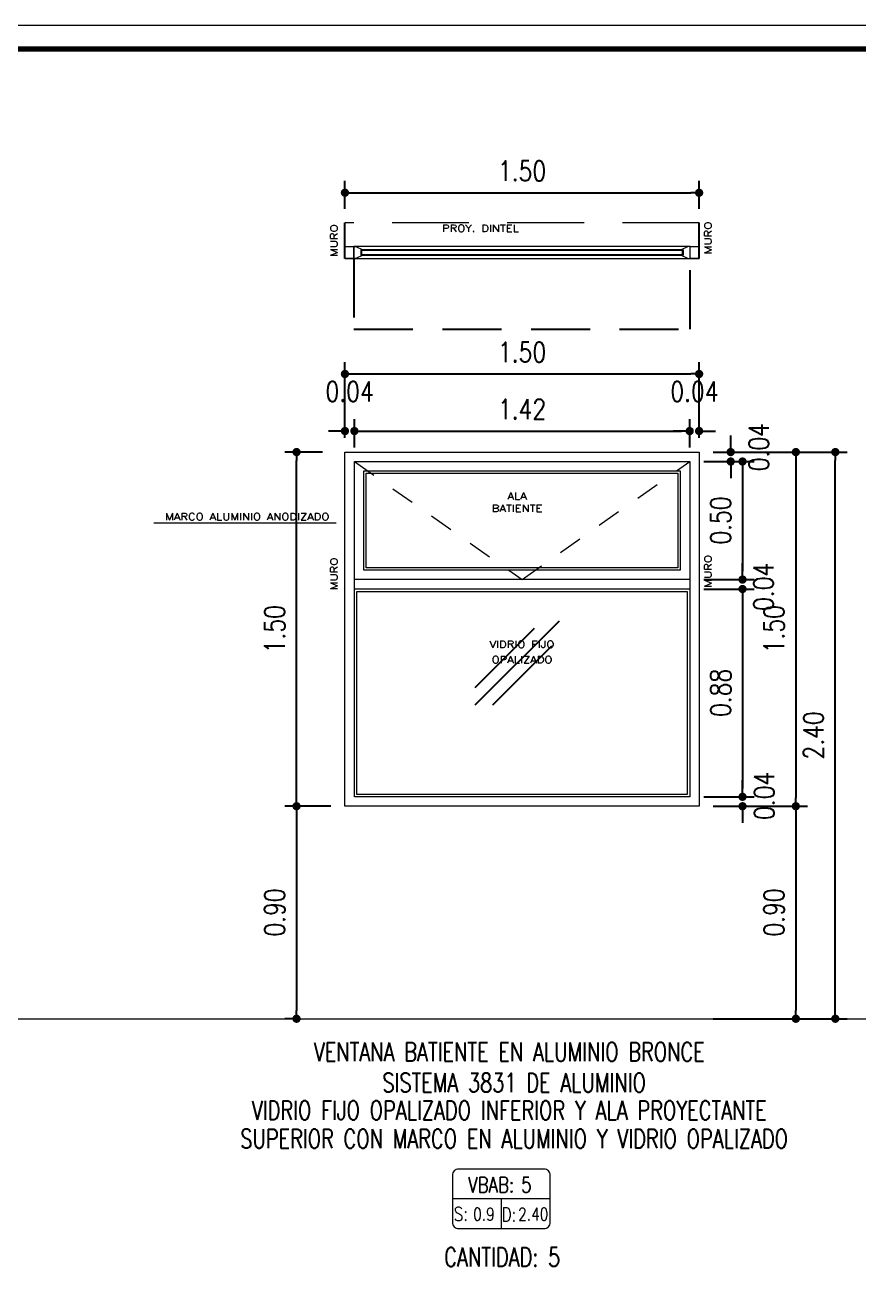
# Model space of a CAD drawing. Header units: metres. Extents: x 2750 to 2938, y 1259 to 1403.
# Drawn here: x 2913.28 to 2916.81, y 1370.2 to 1375.55 of the extents above; entities that cross this region are included whole.
import ezdxf
from ezdxf.enums import TextEntityAlignment as Align

# ---------------------------------------------------------------- set-up
doc = ezdxf.new("R2010")
doc.units = ezdxf.units.M
for name, pattern in [('AUDIT_I_050607102013-1', [0.1875, 0.125, -0.0625]), ('HIDDEN', [0.375, 0.25, -0.125]), ('LÍNEAS_OCULTAS', [0.375, 0.25, -0.125])]:
    doc.linetypes.add(name, pattern=pattern)
for name, color, linetype, lineweight in [('03-BLK.VENTANAS', 8, 'Continuous', 0), ('05-TEXTO10', 7, 'Continuous', 5), ('ARQ - Cod Det', 1, 'Continuous', 5), ('ARQ - Ventanas', 2, 'Continuous', 0), ('COTAS', 1, 'Continuous', 0), ('COTAS 75', 2, 'Continuous', 0), ('Proyecciones-SC', 8, 'AUDIT_I_050607102013-1', 0), ('TITULOS', 131, 'Continuous', 90)]:
    doc.layers.add(name, color=color, linetype=linetype, lineweight=lineweight)
doc.layers.add('ARQ - Proyección', color=250, linetype='LÍNEAS_OCULTAS', lineweight=0, true_color=0x363636)
for name, color, linetype in [('MUROS', 5, 'Continuous'), ('proyeccion', 8, 'LÍNEAS_OCULTAS'), ('solid', 252, 'Continuous')]:
    doc.layers.add(name, color=color, linetype=linetype)
doc.styles.add('05-TEXTOCOTAS', font='romans.shx', dxfattribs={"width": 0.8, "height": 0.085})
doc.styles.add('STD', font='SIMPLEX', dxfattribs={"width": 1.2})
doc.styles.add('TEXT', font='romans.shx', dxfattribs={"width": 0.8})
doc.dimstyles.new('COTAB12-50', dxfattribs={"dimtxt": 0.085, "dimasz": 0.035, "dimexe": 0.05, "dimexo": 0.06, "dimgap": 0.05, "dimtad": 1, "dimzin": 0, "dimdsep": 46, "dimtxsty": '05-TEXTOCOTAS', "dimblk": 'DOT', "dimcen": 0, "dimclrt": 256, "dimaunit": 1, "dimadec": 0, "dimazin": 0, "dimtfac": 1, "dimtofl": 0, "dimtmove": 2, "dimatfit": 3, "dimldrblk": 'DOT', "dimfxl": 1, "dimtolj": 1, "dimtzin": 0, "dimarcsym": 0})

# ---------------------------------------------------------------- blocks, each defined once
blk = doc.blocks.new('_Dot')
at = {"color": 0, "linetype": 'ByBlock', "lineweight": -2}
blk.add_line((-0.5, 0), (-1, 0), dxfattribs=at)
at = {"color": 0, "linetype": 'ByBlock', "const_width": 0.5}
blk.add_lwpolyline([(-0.25, 0, 1), (0.25, 0, 1)], format="xyb", close=True, dxfattribs=at)
blk = doc.blocks.new('*D206')
at = {"layer": 'COTAS', "color": 0, "lineweight": -2, "transparency": 16777216}
for p, q in [((2916.2641, 1373.7769), (2916.2641, 1373.8119)), ((2916.1903, 1373.7419), (2916.3141, 1373.7419)), ((2916.1503, 1373.7019), (2916.3141, 1373.7019)), ((2916.2641, 1373.6669), (2916.2641, 1373.6319))]:
    blk.add_line(p, q, dxfattribs=at)
at = {"layer": 'DEFPOINTS', "color": 0, "transparency": 16777216}
for p in [(2916.1303, 1373.7419), (2916.0903, 1373.7019), (2916.2641, 1373.7019)]:
    blk.add_point(p, dxfattribs=at)
at = {"layer": 'COTAS', "color": 0, "lineweight": -2, "transparency": 16777216, "xscale": 0.035, "yscale": 0.035, "zscale": 0.035}
for p, rotation in [((2916.2641, 1373.7419), 270), ((2916.2641, 1373.7019), 90)]:
    blk.add_blockref('_Dot', p, dxfattribs=dict(at, rotation=rotation))
at = {"layer": 'COTAS', "transparency": 16777216, "insert": (2916.3835, 1373.7628), "char_height": 0.085, "attachment_point": 5, "rotation": 90, "style": '05-TEXTOCOTAS'}
blk.add_mtext('\\A1;0.04', dxfattribs=at)
blk = doc.blocks.new('*D207')
at = {"layer": 'COTAS', "color": 0, "lineweight": -2, "transparency": 16777216}
for p, q in [((2916.1503, 1373.7019), (2916.3641, 1373.7019)), ((2916.3141, 1373.6669), (2916.3141, 1373.2369)), ((2916.1503, 1373.2019), (2916.3641, 1373.2019))]:
    blk.add_line(p, q, dxfattribs=at)
at = {"layer": 'DEFPOINTS', "color": 0, "transparency": 16777216}
for p in [(2916.0903, 1373.7019), (2916.0903, 1373.2019), (2916.3141, 1373.2019)]:
    blk.add_point(p, dxfattribs=at)
at = {"layer": 'COTAS', "color": 0, "lineweight": -2, "transparency": 16777216, "xscale": 0.035, "yscale": 0.035, "zscale": 0.035}
for p, rotation in [((2916.3141, 1373.7019), 90), ((2916.3141, 1373.2019), 270)]:
    blk.add_blockref('_Dot', p, dxfattribs=dict(at, rotation=rotation))
at = {"layer": 'COTAS', "transparency": 16777216, "insert": (2916.2216, 1373.4519), "char_height": 0.085, "attachment_point": 5, "rotation": 90, "style": '05-TEXTOCOTAS'}
blk.add_mtext('\\A1;0.50', dxfattribs=at)
blk = doc.blocks.new('*D208')
at = {"layer": 'COTAS', "color": 0, "lineweight": -2, "transparency": 16777216}
for p, q in [((2916.3141, 1373.2369), (2916.3141, 1373.2719)), ((2916.1503, 1373.2019), (2916.3641, 1373.2019)), ((2916.1503, 1373.1619), (2916.3641, 1373.1619)), ((2916.3141, 1373.1269), (2916.3141, 1373.0919))]:
    blk.add_line(p, q, dxfattribs=at)
at = {"layer": 'DEFPOINTS', "color": 0, "transparency": 16777216}
for p in [(2916.0903, 1373.2019), (2916.0903, 1373.1619), (2916.3141, 1373.1619)]:
    blk.add_point(p, dxfattribs=at)
at = {"layer": 'COTAS', "color": 0, "lineweight": -2, "transparency": 16777216, "xscale": 0.035, "yscale": 0.035, "zscale": 0.035}
for p, rotation in [((2916.3141, 1373.2019), 270), ((2916.3141, 1373.1619), 90)]:
    blk.add_blockref('_Dot', p, dxfattribs=dict(at, rotation=rotation))
at = {"layer": 'COTAS', "transparency": 16777216, "insert": (2916.4029, 1373.1709), "char_height": 0.085, "attachment_point": 5, "rotation": 90, "style": '05-TEXTOCOTAS'}
blk.add_mtext('\\A1;0.04', dxfattribs=at)
blk = doc.blocks.new('*D209')
at = {"layer": 'COTAS', "color": 0, "lineweight": -2, "transparency": 16777216}
for p, q in [((2916.1503, 1373.1619), (2916.3641, 1373.1619)), ((2916.3141, 1373.1269), (2916.3141, 1372.3169)), ((2916.1503, 1372.2819), (2916.3641, 1372.2819))]:
    blk.add_line(p, q, dxfattribs=at)
at = {"layer": 'DEFPOINTS', "color": 0, "transparency": 16777216}
for p in [(2916.0903, 1373.1619), (2916.0903, 1372.2819), (2916.3141, 1372.2819)]:
    blk.add_point(p, dxfattribs=at)
at = {"layer": 'COTAS', "color": 0, "lineweight": -2, "transparency": 16777216, "xscale": 0.035, "yscale": 0.035, "zscale": 0.035}
for p, rotation in [((2916.3141, 1373.1619), 90), ((2916.3141, 1372.2819), 270)]:
    blk.add_blockref('_Dot', p, dxfattribs=dict(at, rotation=rotation))
at = {"layer": 'COTAS', "transparency": 16777216, "insert": (2916.2216, 1372.7219), "char_height": 0.085, "attachment_point": 5, "rotation": 90, "style": '05-TEXTOCOTAS'}
blk.add_mtext('\\A1;0.88', dxfattribs=at)
blk = doc.blocks.new('*D210')
at = {"layer": 'COTAS', "color": 0, "lineweight": -2, "transparency": 16777216}
for p, q in [((2916.3141, 1372.3169), (2916.3141, 1372.3519)), ((2916.1503, 1372.2819), (2916.3641, 1372.2819)), ((2916.1903, 1372.2419), (2916.3641, 1372.2419)), ((2916.3141, 1372.2069), (2916.3141, 1372.1719))]:
    blk.add_line(p, q, dxfattribs=at)
at = {"layer": 'DEFPOINTS', "color": 0, "transparency": 16777216}
for p in [(2916.0903, 1372.2819), (2916.1303, 1372.2419), (2916.3141, 1372.2419)]:
    blk.add_point(p, dxfattribs=at)
at = {"layer": 'COTAS', "color": 0, "lineweight": -2, "transparency": 16777216, "xscale": 0.035, "yscale": 0.035, "zscale": 0.035}
for p, rotation in [((2916.3141, 1372.2819), 270), ((2916.3141, 1372.2419), 90)]:
    blk.add_blockref('_Dot', p, dxfattribs=dict(at, rotation=rotation))
at = {"layer": 'COTAS', "transparency": 16777216, "insert": (2916.4062, 1372.2857), "char_height": 0.085, "attachment_point": 5, "rotation": 90, "style": '05-TEXTOCOTAS'}
blk.add_mtext('\\A1;0.04', dxfattribs=at)
blk = doc.blocks.new('*D211')
at = {"layer": 'COTAS', "color": 0, "lineweight": -2, "transparency": 16777216}
for p, q in [((2914.6303, 1373.8019), (2914.6303, 1373.881)), ((2914.6703, 1373.7619), (2914.6703, 1373.881)), ((2914.5953, 1373.831), (2914.5603, 1373.831)), ((2914.7053, 1373.831), (2914.7403, 1373.831))]:
    blk.add_line(p, q, dxfattribs=at)
at = {"layer": 'DEFPOINTS', "color": 0, "transparency": 16777216}
for p in [(2914.6703, 1373.831), (2914.6303, 1373.7419), (2914.6703, 1373.7019)]:
    blk.add_point(p, dxfattribs=at)
at = {"layer": 'COTAS', "color": 0, "lineweight": -2, "transparency": 16777216, "xscale": 0.035, "yscale": 0.035, "zscale": 0.035}
blk.add_blockref('_Dot', (2914.6303, 1373.831), dxfattribs=at)
at = {"layer": 'COTAS', "color": 0, "lineweight": -2, "transparency": 16777216, "xscale": 0.035, "yscale": 0.035, "zscale": 0.035, "rotation": 180}
blk.add_blockref('_Dot', (2914.6703, 1373.831), dxfattribs=at)
at = {"layer": 'COTAS', "transparency": 16777216, "insert": (2914.6503, 1373.9985), "char_height": 0.085, "attachment_point": 5, "style": '05-TEXTOCOTAS'}
blk.add_mtext('\\A1;0.04', dxfattribs=at)
blk = doc.blocks.new('*D212')
at = {"layer": 'COTAS', "color": 0, "lineweight": -2, "transparency": 16777216}
for p, q in [((2914.6703, 1373.7619), (2914.6703, 1373.881)), ((2916.0903, 1373.7619), (2916.0903, 1373.881)), ((2914.7053, 1373.831), (2916.0553, 1373.831))]:
    blk.add_line(p, q, dxfattribs=at)
at = {"layer": 'DEFPOINTS', "color": 0, "transparency": 16777216}
for p in [(2916.0903, 1373.831), (2914.6703, 1373.7019), (2916.0903, 1373.7019)]:
    blk.add_point(p, dxfattribs=at)
at = {"layer": 'COTAS', "color": 0, "lineweight": -2, "transparency": 16777216, "xscale": 0.035, "yscale": 0.035, "zscale": 0.035, "rotation": 180}
blk.add_blockref('_Dot', (2914.6703, 1373.831), dxfattribs=at)
at = {"layer": 'COTAS', "color": 0, "lineweight": -2, "transparency": 16777216, "xscale": 0.035, "yscale": 0.035, "zscale": 0.035}
blk.add_blockref('_Dot', (2916.0903, 1373.831), dxfattribs=at)
at = {"layer": 'COTAS', "transparency": 16777216, "insert": (2915.3803, 1373.9235), "char_height": 0.085, "attachment_point": 5, "style": '05-TEXTOCOTAS'}
blk.add_mtext('\\A1;1.42', dxfattribs=at)
blk = doc.blocks.new('*D167')
at = {"layer": 'COTAS', "color": 0, "lineweight": -2, "transparency": 16777216}
for p, q in [((2916.0903, 1373.7619), (2916.0903, 1373.881)), ((2916.1303, 1373.8019), (2916.1303, 1373.881)), ((2916.0553, 1373.831), (2916.0203, 1373.831)), ((2916.1653, 1373.831), (2916.2003, 1373.831))]:
    blk.add_line(p, q, dxfattribs=at)
at = {"layer": 'DEFPOINTS', "color": 0, "transparency": 16777216}
for p in [(2916.1303, 1373.831), (2916.1303, 1373.7419), (2916.0903, 1373.7019)]:
    blk.add_point(p, dxfattribs=at)
at = {"layer": 'COTAS', "color": 0, "lineweight": -2, "transparency": 16777216, "xscale": 0.035, "yscale": 0.035, "zscale": 0.035}
blk.add_blockref('_Dot', (2916.0903, 1373.831), dxfattribs=at)
at = {"layer": 'COTAS', "color": 0, "lineweight": -2, "transparency": 16777216, "xscale": 0.035, "yscale": 0.035, "zscale": 0.035, "rotation": 180}
blk.add_blockref('_Dot', (2916.1303, 1373.831), dxfattribs=at)
at = {"layer": 'COTAS', "transparency": 16777216, "insert": (2916.1103, 1373.9985), "char_height": 0.085, "attachment_point": 5, "style": '05-TEXTOCOTAS'}
blk.add_mtext('\\A1;0.04', dxfattribs=at)
blk = doc.blocks.new('*D168')
at = {"layer": 'COTAS', "color": 0, "lineweight": -2, "transparency": 16777216}
for p, q in [((2914.6303, 1373.8019), (2914.6303, 1374.1227)), ((2916.1303, 1373.8019), (2916.1303, 1374.1227)), ((2914.6653, 1374.0727), (2916.0953, 1374.0727))]:
    blk.add_line(p, q, dxfattribs=at)
at = {"layer": 'DEFPOINTS', "color": 0, "transparency": 16777216}
for p in [(2916.1303, 1374.0727), (2914.6303, 1373.7419), (2916.1303, 1373.7419)]:
    blk.add_point(p, dxfattribs=at)
at = {"layer": 'COTAS', "color": 0, "lineweight": -2, "transparency": 16777216, "xscale": 0.035, "yscale": 0.035, "zscale": 0.035, "rotation": 180}
blk.add_blockref('_Dot', (2914.6303, 1374.0727), dxfattribs=at)
at = {"layer": 'COTAS', "color": 0, "lineweight": -2, "transparency": 16777216, "xscale": 0.035, "yscale": 0.035, "zscale": 0.035}
blk.add_blockref('_Dot', (2916.1303, 1374.0727), dxfattribs=at)
at = {"layer": 'COTAS', "transparency": 16777216, "insert": (2915.3803, 1374.1652), "char_height": 0.085, "attachment_point": 5, "style": '05-TEXTOCOTAS'}
blk.add_mtext('\\A1;1.50', dxfattribs=at)
blk = doc.blocks.new('*D213')
at = {"layer": 'COTAS', "color": 0, "lineweight": -2, "transparency": 16777216}
for p, q in [((2916.1903, 1373.7419), (2916.5899, 1373.7419)), ((2916.5399, 1373.7069), (2916.5399, 1372.2769)), ((2916.1903, 1372.2419), (2916.5899, 1372.2419))]:
    blk.add_line(p, q, dxfattribs=at)
at = {"layer": 'DEFPOINTS', "color": 0, "transparency": 16777216}
for p in [(2916.1303, 1373.7419), (2916.1303, 1372.2419), (2916.5399, 1372.2419)]:
    blk.add_point(p, dxfattribs=at)
at = {"layer": 'COTAS', "color": 0, "lineweight": -2, "transparency": 16777216, "xscale": 0.035, "yscale": 0.035, "zscale": 0.035}
for p, rotation in [((2916.5399, 1373.7419), 90), ((2916.5399, 1372.2419), 270)]:
    blk.add_blockref('_Dot', p, dxfattribs=dict(at, rotation=rotation))
at = {"layer": 'COTAS', "transparency": 16777216, "insert": (2916.4474, 1372.9919), "char_height": 0.085, "attachment_point": 5, "rotation": 90, "style": '05-TEXTOCOTAS'}
blk.add_mtext('\\A1;1.50', dxfattribs=at)
blk = doc.blocks.new('*D214')
at = {"layer": 'COTAS', "color": 0, "lineweight": -2, "transparency": 16777216}
for p, q in [((2914.6303, 1374.7724), (2914.6303, 1374.8901)), ((2916.1303, 1374.7724), (2916.1303, 1374.8901)), ((2914.6653, 1374.8401), (2916.0953, 1374.8401))]:
    blk.add_line(p, q, dxfattribs=at)
at = {"layer": 'DEFPOINTS', "color": 0, "transparency": 16777216}
for p in [(2916.1303, 1374.8401), (2914.6303, 1374.7124), (2916.1303, 1374.7124)]:
    blk.add_point(p, dxfattribs=at)
at = {"layer": 'COTAS', "color": 0, "lineweight": -2, "transparency": 16777216, "xscale": 0.035, "yscale": 0.035, "zscale": 0.035, "rotation": 180}
blk.add_blockref('_Dot', (2914.6303, 1374.8401), dxfattribs=at)
at = {"layer": 'COTAS', "color": 0, "lineweight": -2, "transparency": 16777216, "xscale": 0.035, "yscale": 0.035, "zscale": 0.035}
blk.add_blockref('_Dot', (2916.1303, 1374.8401), dxfattribs=at)
at = {"layer": 'COTAS', "transparency": 16777216, "insert": (2915.3803, 1374.9326), "char_height": 0.085, "attachment_point": 5, "style": '05-TEXTOCOTAS'}
blk.add_mtext('\\A1;1.50', dxfattribs=at)
blk = doc.blocks.new('*D169')
at = {"layer": 'COTAS', "color": 0, "lineweight": -2, "transparency": 16777216}
for p, q in [((2916.1903, 1372.2419), (2916.5899, 1372.2419)), ((2916.5399, 1372.2069), (2916.5399, 1371.3769)), ((2916.1903, 1371.3419), (2916.5899, 1371.3419))]:
    blk.add_line(p, q, dxfattribs=at)
at = {"layer": 'DEFPOINTS', "color": 0, "transparency": 16777216}
for p in [(2916.1303, 1372.2419), (2916.1303, 1371.3419), (2916.5399, 1371.3419)]:
    blk.add_point(p, dxfattribs=at)
at = {"layer": 'COTAS', "color": 0, "lineweight": -2, "transparency": 16777216, "xscale": 0.035, "yscale": 0.035, "zscale": 0.035}
for p, rotation in [((2916.5399, 1372.2419), 90), ((2916.5399, 1371.3419), 270)]:
    blk.add_blockref('_Dot', p, dxfattribs=dict(at, rotation=rotation))
at = {"layer": 'COTAS', "transparency": 16777216, "insert": (2916.4474, 1371.7919), "char_height": 0.085, "attachment_point": 5, "rotation": 90, "style": '05-TEXTOCOTAS'}
blk.add_mtext('\\A1;0.90', dxfattribs=at)
blk = doc.blocks.new('*D170')
at = {"layer": 'COTAS', "color": 0, "lineweight": -2, "transparency": 16777216}
for p, q in [((2916.1903, 1373.7419), (2916.7571, 1373.7419)), ((2916.7071, 1371.3769), (2916.7071, 1373.7069)), ((2916.2503, 1371.3419), (2916.7571, 1371.3419))]:
    blk.add_line(p, q, dxfattribs=at)
at = {"layer": 'DEFPOINTS', "color": 0, "transparency": 16777216}
for p in [(2916.1303, 1373.7419), (2916.7071, 1373.7419), (2916.1903, 1371.3419)]:
    blk.add_point(p, dxfattribs=at)
at = {"layer": 'COTAS', "color": 0, "lineweight": -2, "transparency": 16777216, "xscale": 0.035, "yscale": 0.035, "zscale": 0.035}
for p, rotation in [((2916.7071, 1373.7419), 90), ((2916.7071, 1371.3419), 270)]:
    blk.add_blockref('_Dot', p, dxfattribs=dict(at, rotation=rotation))
at = {"layer": 'COTAS', "transparency": 16777216, "insert": (2916.6146, 1372.5419), "char_height": 0.085, "attachment_point": 5, "rotation": 90, "style": '05-TEXTOCOTAS'}
blk.add_mtext('\\A1;2.40', dxfattribs=at)
blk = doc.blocks.new('*D215')
at = {"layer": 'COTAS', "color": 0, "lineweight": -2, "transparency": 16777216}
for p, q in [((2914.5353, 1373.7419), (2914.3753, 1373.7419)), ((2914.4253, 1372.2769), (2914.4253, 1373.7069)), ((2914.5703, 1372.2419), (2914.3753, 1372.2419))]:
    blk.add_line(p, q, dxfattribs=at)
at = {"layer": 'DEFPOINTS', "color": 0, "transparency": 16777216}
for p in [(2914.4253, 1373.7419), (2914.5953, 1373.7419), (2914.6303, 1372.2419)]:
    blk.add_point(p, dxfattribs=at)
at = {"layer": 'COTAS', "color": 0, "lineweight": -2, "transparency": 16777216, "xscale": 0.035, "yscale": 0.035, "zscale": 0.035}
for p, rotation in [((2914.4253, 1373.7419), 90), ((2914.4253, 1372.2419), 270)]:
    blk.add_blockref('_Dot', p, dxfattribs=dict(at, rotation=rotation))
at = {"layer": 'COTAS', "transparency": 16777216, "insert": (2914.3328, 1372.9919), "char_height": 0.085, "attachment_point": 5, "rotation": 90, "style": '05-TEXTOCOTAS'}
blk.add_mtext('\\A1;1.50', dxfattribs=at)
blk = doc.blocks.new('*D171')
at = {"layer": 'COTAS', "color": 0, "lineweight": -2, "transparency": 16777216}
for p, q in [((2914.4128, 1372.2419), (2914.3753, 1372.2419)), ((2914.4253, 1372.2069), (2914.4253, 1371.3769)), ((2914.4128, 1371.3419), (2914.3753, 1371.3419))]:
    blk.add_line(p, q, dxfattribs=at)
at = {"layer": 'DEFPOINTS', "color": 0, "transparency": 16777216}
for p in [(2914.4728, 1372.2419), (2914.4253, 1371.3419), (2914.4728, 1371.3419)]:
    blk.add_point(p, dxfattribs=at)
at = {"layer": 'COTAS', "color": 0, "lineweight": -2, "transparency": 16777216, "xscale": 0.035, "yscale": 0.035, "zscale": 0.035}
for p, rotation in [((2914.4253, 1372.2419), 90), ((2914.4253, 1371.3419), 270)]:
    blk.add_blockref('_Dot', p, dxfattribs=dict(at, rotation=rotation))
at = {"layer": 'COTAS', "transparency": 16777216, "insert": (2914.3328, 1371.7919), "char_height": 0.085, "attachment_point": 5, "rotation": 90, "style": '05-TEXTOCOTAS'}
blk.add_mtext('\\A1;0.90', dxfattribs=at)

msp = doc.modelspace()

# ---------------------------------------------------------------- linework, layer by layer
at = {"color": 8, "transparency": 33554687}
msp.add_lwpolyline([(2916.0609, 1374.5974), (2914.6997, 1374.5974), (2914.6997, 1374.5774), (2916.0609, 1374.5774)], close=True, dxfattribs=at)
at = {"layer": '03-BLK.VENTANAS', "color": 2, "transparency": 33554687}
for p, q in [((2916.0903, 1373.2019), (2914.6703, 1373.2019)), ((2916.0903, 1373.1619), (2914.6703, 1373.1619))]:
    msp.add_line(p, q, dxfattribs=at)
at = {"layer": '03-BLK.VENTANAS', "transparency": 33554687}
msp.add_line((2890.9591, 1371.3419), (2925.1361, 1371.3419), dxfattribs=at)
at = {"layer": '03-BLK.VENTANAS', "color": 2, "transparency": 33554687}
for points in [[(2914.6303, 1373.7419), (2916.1303, 1373.7419), (2916.1303, 1372.2419), (2914.6303, 1372.2419)], [(2914.6703, 1373.7019), (2916.0903, 1373.7019), (2916.0903, 1372.2819), (2914.6703, 1372.2819)], [(2914.6703, 1373.7019), (2916.0903, 1373.7019), (2916.0903, 1373.2019), (2914.6703, 1373.2019)], [(2914.7103, 1373.6619), (2916.0503, 1373.6619), (2916.0503, 1373.2419), (2914.7103, 1373.2419)]]:
    msp.add_lwpolyline(points, close=True, dxfattribs=at)
at = {"layer": '03-BLK.VENTANAS', "transparency": 33554687}
msp.add_lwpolyline([(2913.8207, 1373.4419), (2914.5931, 1373.4419)], dxfattribs=at)
at = {"layer": 'ARQ - Cod Det', "transparency": 33554687}
for p, q in [((2915.4996, 1370.579), (2915.0856, 1370.579)), ((2915.2926, 1370.579), (2915.2926, 1370.4531))]:
    msp.add_line(p, q, dxfattribs=at)
msp.add_lwpolyline([(2915.0856, 1370.6788), (2915.0856, 1370.4792, 0.414214), (2915.1117, 1370.4531), (2915.4735, 1370.4531, 0.414214), (2915.4996, 1370.4792), (2915.4996, 1370.6788, 0.414214), (2915.4735, 1370.7049), (2915.1117, 1370.7049, 0.414214)], format="xyb", close=True, dxfattribs=at)
at = {"layer": 'ARQ - Proyección', "color": 252, "ltscale": 1.3, "transparency": 33554687}
for points in [[(2916.1303, 1374.7124), (2914.6303, 1374.7124)], [(2914.6303, 1374.5624), (2916.1303, 1374.5624)]]:
    msp.add_lwpolyline(points, dxfattribs=at)
at = {"layer": 'ARQ - Ventanas', "transparency": 33554687}
for points in [[(2914.6303, 1374.5624), (2914.6303, 1374.6124), (2914.6684, 1374.6124), (2914.6684, 1374.5624)], [(2916.0922, 1374.6124), (2914.6684, 1374.6124), (2914.6684, 1374.5624), (2916.0922, 1374.5624)], [(2914.7065, 1374.5988), (2914.6983, 1374.5988), (2914.6983, 1374.576), (2914.7065, 1374.576), (2914.6765, 1374.5624), (2914.6684, 1374.5624), (2914.6684, 1374.6124), (2914.6765, 1374.6124)], [(2916.0541, 1374.5988), (2916.0623, 1374.5988), (2916.0623, 1374.576), (2916.0541, 1374.576), (2916.0841, 1374.5624), (2916.0922, 1374.5624), (2916.0922, 1374.6124), (2916.0841, 1374.6124)], [(2916.0922, 1374.5624), (2916.0922, 1374.6124), (2916.1303, 1374.6124), (2916.1303, 1374.5624)]]:
    msp.add_lwpolyline(points, close=True, dxfattribs=at)
at = {"layer": 'COTAS', "transparency": 33554687}
for points in [[(2914.7203, 1373.6519), (2916.0403, 1373.6519), (2916.0403, 1373.2519), (2914.7203, 1373.2519)], [(2914.6803, 1373.1519), (2916.0803, 1373.1519), (2916.0803, 1372.2919), (2914.6803, 1372.2919)]]:
    msp.add_lwpolyline(points, close=True, dxfattribs=at)
at = {"layer": 'COTAS 75', "transparency": 33554687}
msp.add_lwpolyline([(2890.8591, 1375.5495), (2925.2361, 1375.5495), (2925.2361, 1363.3103), (2890.8591, 1363.3103)], close=True, dxfattribs=at)
at = {"layer": 'MUROS', "linetype": 'Continuous', "transparency": 33554687}
for p, q in [((2914.6303, 1374.5624), (2914.6303, 1374.7124)), ((2916.1303, 1374.5624), (2916.1303, 1374.7124))]:
    msp.add_line(p, q, dxfattribs=at)
at = {"layer": 'proyeccion', "color": 252, "transparency": 33554687}
msp.add_lwpolyline([(2914.6684, 1374.5624), (2914.6684, 1374.2624), (2916.0922, 1374.2624), (2916.0922, 1374.5624)], dxfattribs=at)
at = {"layer": 'Proyecciones-SC', "linetype": 'HIDDEN', "ltscale": 0.25, "transparency": 33554687}
msp.add_lwpolyline([(2914.6703, 1373.7019), (2915.3803, 1373.2019), (2916.0903, 1373.7019)], dxfattribs=at)
at = {"layer": 'solid', "transparency": 33554687}
for points in [[(2915.1816, 1372.6708), (2915.5383, 1373.0276)], [(2915.1816, 1372.7455), (2915.4324, 1372.9964)], [(2915.2564, 1372.6708), (2915.5072, 1372.9216)]]:
    msp.add_lwpolyline(points, dxfattribs=at)
at = {"layer": 'TITULOS', "transparency": 33554687}
msp.add_lwpolyline([(2890.9591, 1375.4495), (2925.1361, 1375.4495), (2925.1361, 1363.4103), (2890.9591, 1363.4103)], close=True, dxfattribs=at)

# ---------------------------------------------------------------- texts
at = {"layer": '05-TEXTO10', "transparency": 33554687, "style": 'STD'}
for s, height, width, p in [('PROY. DINTEL', 0.03, 1.2, (2915.2039, 1374.6741)), ('ALA', 0.03, 1.2, (2915.3595, 1373.5405)), ('MARCO ALUMINIO ANODIZADO', 0.03, 1.2, (2914.2167, 1373.4538)), ('BATIENTE', 0.03, 1.2, (2915.3595, 1373.4884)), ('VIDRIO FIJO', 0.03, 1.2, (2915.3803, 1372.9123)), ('OPALIZADO', 0.03, 1.2, (2915.3803, 1372.8482)), ('VENTANA BATIENTE EN ALUMINIO BRONCE', 0.08, 0.75, (2915.3262, 1371.1618)), (' SISTEMA 3831 DE ALUMINIO', 0.08, 0.75, (2915.3262, 1371.0311)), ('VIDRIO FIJO OPALIZADO INFERIOR Y ALA PROYECTANTE', 0.08, 0.75, (2915.3262, 1370.9138)), (' SUPERIOR CON MARCO EN ALUMINIO Y VIDRIO OPALIZADO', 0.08, 0.75, (2915.3262, 1370.7936)), ('CANTIDAD: 5', 0.08, 0.75, (2915.2964, 1370.2924))]:
    msp.add_text(s, height=height, dxfattribs=dict(at, width=width)).set_placement(p, align=Align.CENTER)
at = {"layer": '05-TEXTO10', "transparency": 33554687, "style": 'STD', "width": 1.2}
for p in [(2916.1833, 1374.6489), (2914.5988, 1374.6379), (2914.5988, 1373.226), (2916.1833, 1373.2371)]:
    msp.add_text('MURO', height=0.03, rotation=90, dxfattribs=at).set_placement(p, align=Align.CENTER)
at = {"layer": 'ARQ - Cod Det', "transparency": 33554687, "attachment_point": 2, "style": 'TEXT'}
for s, insert, char_height, width in [('VBAB:', (2915.2498, 1370.6711), 0.06476, 0.107914), ('5', (2915.3987, 1370.6711), 0.0648, 0.107914), ('S:', (2915.1214, 1370.5445), 0.05829, 0.097122), ('0.9', (2915.2188, 1370.5408), 0.05347, 0.06178), ('D:', (2915.3245, 1370.5419), 0.05829, 0.090994), ('2.40', (2915.4277, 1370.5409), 0.05347, 0.06178)]:
    msp.add_mtext(s, dxfattribs=dict(at, insert=insert, char_height=char_height, width=width))

# ---------------------------------------------------------------- dimensions: what is measured, and where the dimension line sits
at = {"layer": 'COTAS', "transparency": 33554687}
for base, p1, p2, picture, middle in [((2916.1303, 1374.8401), (2914.6303, 1374.7124), (2916.1303, 1374.7124), '*D214', (2915.3803, 1374.9326)), ((2916.1303, 1374.0727), (2914.6303, 1373.7419), (2916.1303, 1373.7419), '*D168', (2915.3803, 1374.1652)), ((2914.6703, 1373.831), (2914.6303, 1373.7419), (2914.6703, 1373.7019), '*D211', (2914.6503, 1373.9985)), ((2916.1303, 1373.831), (2916.0903, 1373.7019), (2916.1303, 1373.7419), '*D167', (2916.1103, 1373.9985)), ((2916.0903, 1373.831), (2914.6703, 1373.7019), (2916.0903, 1373.7019), '*D212', (2915.3803, 1373.9235))]:
    dim = msp.add_linear_dim(base=base, p1=p1, p2=p2, dimstyle='COTAB12-50', dxfattribs=at)
    dim.commit()
    dim.dimension.update_dxf_attribs({"geometry": picture, "text_midpoint": middle})
for base, p1, p2, picture, middle in [((2916.2641, 1373.7019), (2916.1303, 1373.7419), (2916.0903, 1373.7019), '*D206', (2916.3835, 1373.7628)), ((2916.3141, 1373.1619), (2916.0903, 1373.2019), (2916.0903, 1373.1619), '*D208', (2916.4029, 1373.1709)), ((2916.3141, 1372.2419), (2916.0903, 1372.2819), (2916.1303, 1372.2419), '*D210', (2916.4062, 1372.2857))]:
    dim = msp.add_linear_dim(base=base, p1=p1, p2=p2, angle=90, dimstyle='COTAB12-50', dxfattribs=at)
    dim.commit()
    dim.dimension.update_dxf_attribs({"geometry": picture, "text_midpoint": middle, "dimtype": 160})
for base, p1, p2, picture, middle in [((2914.4253, 1373.7419), (2914.6303, 1372.2419), (2914.5953, 1373.7419), '*D215', (2914.3328, 1372.9919)), ((2916.5399, 1372.2419), (2916.1303, 1373.7419), (2916.1303, 1372.2419), '*D213', (2916.4474, 1372.9919)), ((2916.7071, 1373.7419), (2916.1903, 1371.3419), (2916.1303, 1373.7419), '*D170', (2916.6146, 1372.5419)), ((2916.3141, 1373.2019), (2916.0903, 1373.7019), (2916.0903, 1373.2019), '*D207', (2916.2216, 1373.4519)), ((2916.3141, 1372.2819), (2916.0903, 1373.1619), (2916.0903, 1372.2819), '*D209', (2916.2216, 1372.7219)), ((2914.4253, 1371.3419), (2914.4728, 1372.2419), (2914.4728, 1371.3419), '*D171', (2914.3328, 1371.7919)), ((2916.5399, 1371.3419), (2916.1303, 1372.2419), (2916.1303, 1371.3419), '*D169', (2916.4474, 1371.7919))]:
    dim = msp.add_linear_dim(base=base, p1=p1, p2=p2, angle=90, dimstyle='COTAB12-50', dxfattribs=at)
    dim.commit()
    dim.dimension.update_dxf_attribs({"geometry": picture, "text_midpoint": middle})

doc.saveas('drawing.dxf')
